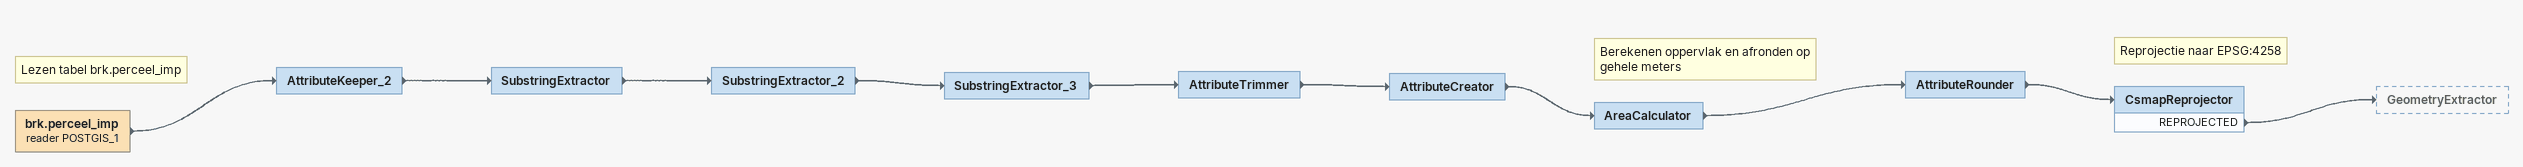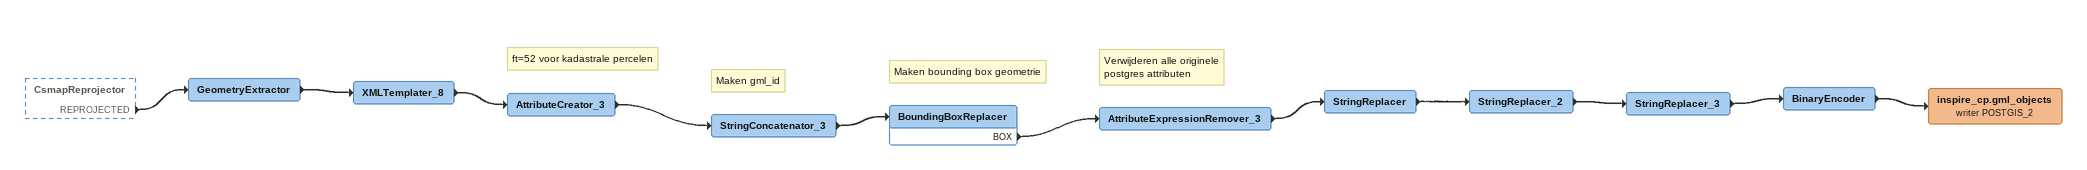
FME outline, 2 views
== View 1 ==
Note: Lezen tabel brk.perceel_imp
brk.perceel_imp (reader POSTGIS_1)
    -> AttributeKeeper_2
AttributeKeeper_2
    -> SubstringExtractor
SubstringExtractor
    -> SubstringExtractor_2
SubstringExtractor_2
    -> SubstringExtractor_3
SubstringExtractor_3
    -> AttributeTrimmer
AttributeTrimmer
    -> AttributeCreator
AttributeCreator
    -> AreaCalculator
Note: Berekenen oppervlak en afronden op gehele meters
AreaCalculator
    -> AttributeRounder
AttributeRounder
    -> CsmapReprojector
Note: Reprojectie naar EPSG:4258
CsmapReprojector
    REPROJECTED -> GeometryExtractor

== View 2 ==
CsmapReprojector [outside]
    REPROJECTED -> GeometryExtractor
GeometryExtractor
    -> XMLTemplater_8
XMLTemplater_8
    -> AttributeCreator_3
Note: ft=52 voor kadastrale percelen
AttributeCreator_3
    -> StringConcatenator_3
Note: Maken gml_id
StringConcatenator_3
    -> BoundingBoxReplacer
Note: Maken bounding box geometrie
BoundingBoxReplacer
    BOX -> AttributeExpressionRemover_3
Note: Verwijderen alle originele / postgres attributen
AttributeExpressionRemover_3
    -> StringReplacer
StringReplacer
    -> StringReplacer_2
StringReplacer_2
    -> StringReplacer_3
StringReplacer_3
    -> BinaryEncoder
BinaryEncoder
    -> inspire_cp.gml_objects (writer POSTGIS_2)
inspire_cp.gml_objects (writer POSTGIS_2)
